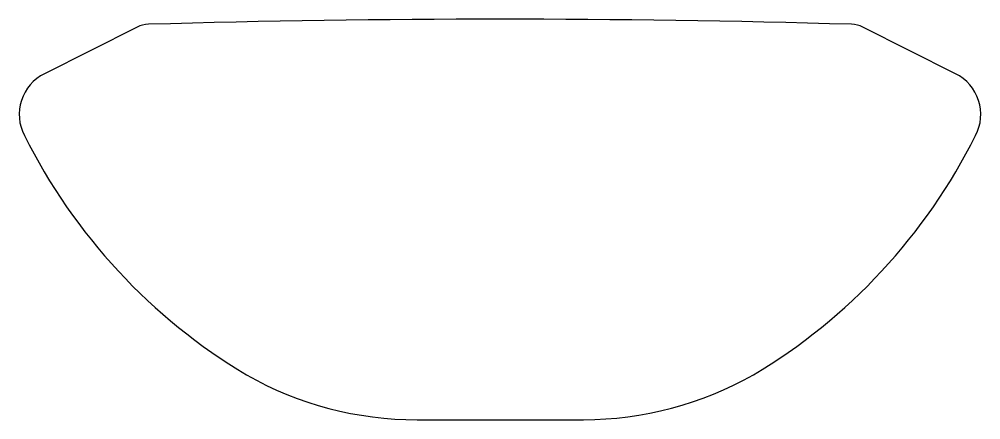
# Model space of a CAD drawing. Extents: x 695.5 to 731.5, y -20.6 to -5.6.
import ezdxf

# ---------------------------------------------------------------- set-up
doc = ezdxf.new("R2010")
doc.units = 0
doc.header["$LTSCALE"] = 15
doc.layers.get('0').update_dxf_attribs({"linetype": 'CONTINUOUS'})

msp = doc.modelspace()

# ---------------------------------------------------------------- linework, layer by layer
msp.add_lwpolyline([(731.337, -9.906, 0.418934), (730.588, -7.593), (727.111, -5.85, 0.109389), (726.692, -5.744, 0.014474), (700.355, -5.744, 0.109389), (699.935, -5.85), (696.458, -7.593, 0.418934), (695.71, -9.906, 0.143202), (704.032, -18.876, 0.129118), (710.42, -20.553), (716.654, -20.553, 0.128578), (723.014, -18.876, 0.143202), (731.337, -9.906, 0.143202)], format="xyb", close=True)

doc.saveas('drawing.dxf')
